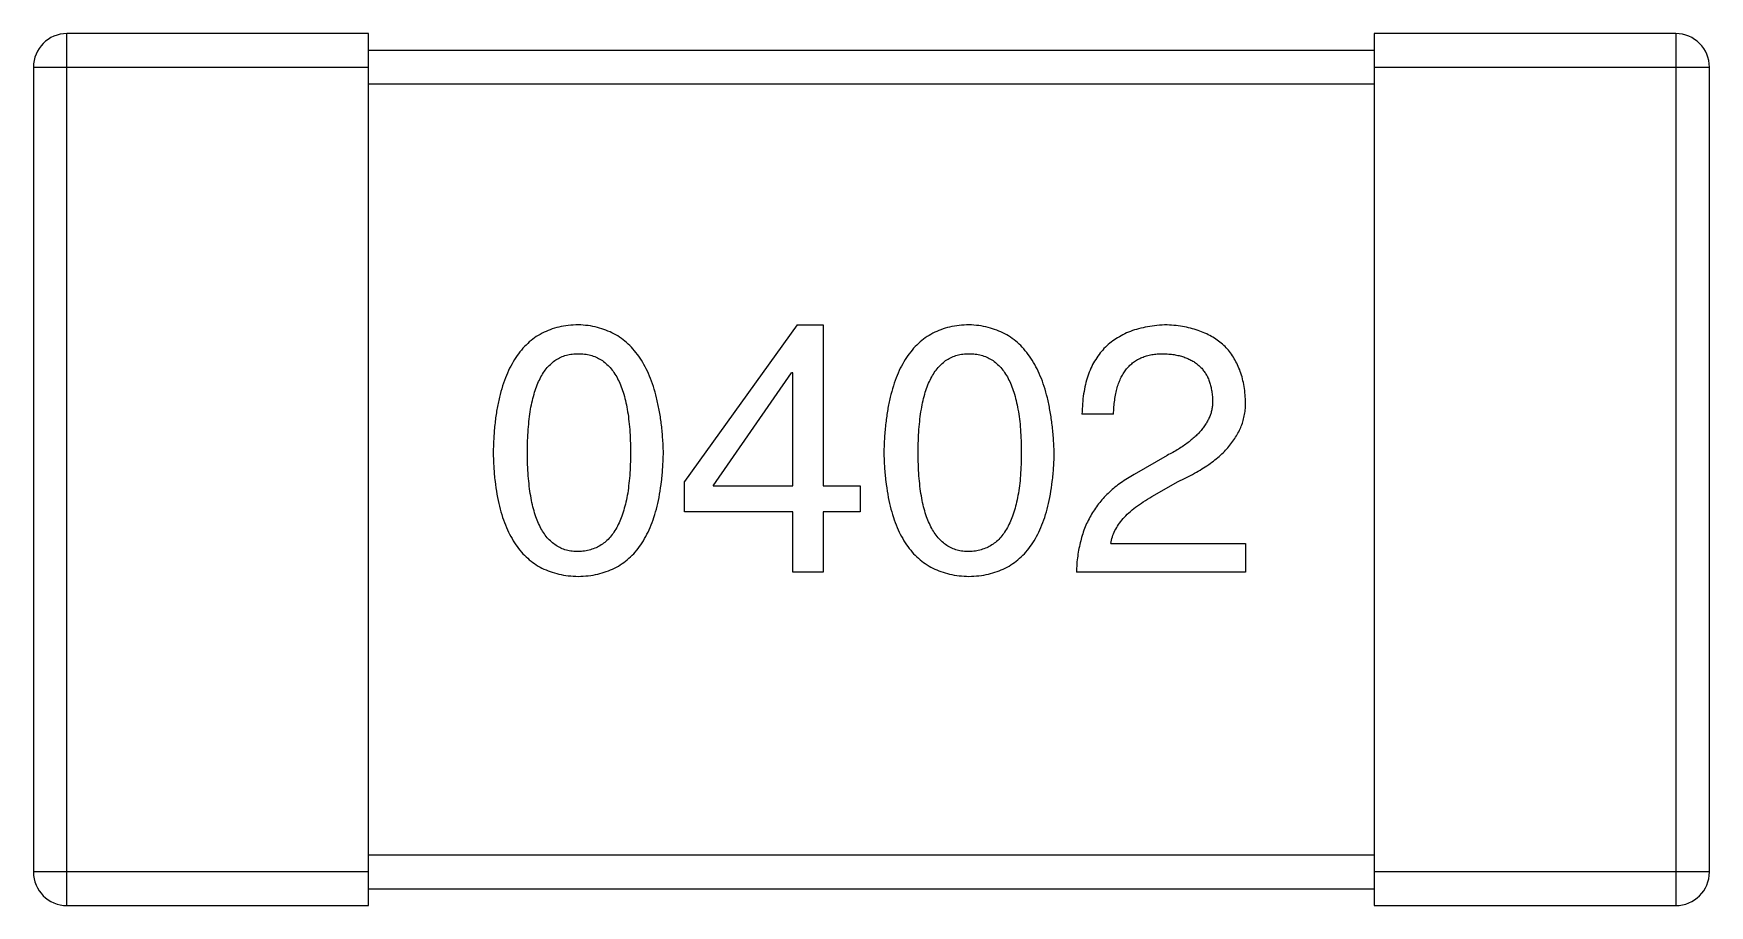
# Model space of a CAD drawing. Header units: millimetres. Extents: x 563 to 681, y 173 to 284.
# Drawn here: x 627.136 to 628.136, y 259.334 to 259.854 of the extents above; entities that cross this region are included whole.
import ezdxf

# ---------------------------------------------------------------- set-up
doc = ezdxf.new("R2010")
doc.units = ezdxf.units.MM
doc.header["$LTSCALE"] = 30.734
doc.layers.get('0').update_dxf_attribs({"linetype": 'CONTINUOUS'})

msp = doc.modelspace()

# ---------------------------------------------------------------- linework, layer by layer
at = {"linetype": 'Continuous'}
for p, q in [((627.1555, 259.3339), (627.1555, 259.8539)), ((627.3355, 259.8539), (627.1555, 259.8539)), ((627.3355, 259.3339), (627.3355, 259.8539)), ((627.9355, 259.8539), (627.9355, 259.3339)), ((628.1155, 259.8539), (627.9355, 259.8539)), ((628.1155, 259.8539), (628.1155, 259.3339)), ((627.9355, 259.8439), (627.3355, 259.8439)), ((627.1355, 259.8339), (627.1355, 259.3539)), ((627.1355, 259.8339), (627.3355, 259.8339)), ((627.9355, 259.8339), (628.1355, 259.8339)), ((628.1355, 259.3539), (628.1355, 259.8339)), ((627.3355, 259.8239), (627.9355, 259.8239)), ((627.5911, 259.6802), (627.5239, 259.5868)), ((627.5911, 259.6802), (627.6067, 259.6802)), ((627.6067, 259.6802), (627.6067, 259.5843)), ((627.5411, 259.5843), (627.5878, 259.6515)), ((627.5886, 259.6515), (627.5878, 259.6515)), ((627.5886, 259.5843), (627.5886, 259.6515)), ((627.78, 259.6269), (627.7611, 259.6269)), ((627.812, 259.6023), (627.7923, 259.5909)), ((627.5239, 259.5687), (627.5239, 259.5868)), ((627.5411, 259.5843), (627.5886, 259.5843)), ((627.6067, 259.5843), (627.6288, 259.5843)), ((627.6288, 259.5843), (627.6288, 259.5687)), ((627.8029, 259.5778), (627.8185, 259.5868)), ((627.5886, 259.5687), (627.5239, 259.5687)), ((627.5886, 259.5327), (627.5886, 259.5687)), ((627.6067, 259.5687), (627.6067, 259.5327)), ((627.6288, 259.5687), (627.6067, 259.5687)), ((627.7783, 259.5499), (627.8587, 259.5499)), ((627.8587, 259.5499), (627.8587, 259.5327)), ((627.6067, 259.5327), (627.5886, 259.5327)), ((627.8587, 259.5327), (627.7579, 259.5327)), ((627.9355, 259.3639), (627.3355, 259.3639)), ((627.3355, 259.3539), (627.1355, 259.3539)), ((628.1355, 259.3539), (627.9355, 259.3539)), ((627.3355, 259.3439), (627.9355, 259.3439)), ((627.1555, 259.3339), (627.3355, 259.3339)), ((627.9355, 259.3339), (628.1155, 259.3339))]:
    msp.add_line(p, q, dxfattribs=at)
for centre, start, end in [((627.1555, 259.8339), 90, 180), ((628.1155, 259.8339), 360, 90), ((627.1555, 259.3539), 180, 270), ((628.1155, 259.3539), 270, 360)]:
    msp.add_arc(centre, 0.02, start, end, dxfattribs=at)
for points, knots in [([(627.4606, 259.6802), (627.4586, 259.6801), (627.4547, 259.68), (627.4491, 259.679), (627.4438, 259.6774), (627.4389, 259.6753), (627.4344, 259.6725), (627.4303, 259.6692), (627.4265, 259.6652), (627.4232, 259.6607), (627.4202, 259.6556), (627.4176, 259.65), (627.4153, 259.6437), (627.4135, 259.6369), (627.4119, 259.6295), (627.4108, 259.6215), (627.4101, 259.6129), (627.4099, 259.607), (627.4098, 259.604)], [0, 0, 0, 0, 0.057911, 0.113262, 0.165956, 0.217443, 0.268511, 0.319665, 0.372, 0.426129, 0.483365, 0.543779, 0.607756, 0.676562, 0.749704, 0.827713, 0.911177, 1, 1, 1, 1]), ([(627.5114, 259.604), (627.5113, 259.607), (627.511, 259.6129), (627.5102, 259.6213), (627.509, 259.6292), (627.5074, 259.6366), (627.5055, 259.6434), (627.5033, 259.6496), (627.5006, 259.6552), (627.4976, 259.6603), (627.4942, 259.6648), (627.4905, 259.6688), (627.4864, 259.6722), (627.4819, 259.675), (627.4771, 259.6771), (627.4719, 259.6788), (627.4664, 259.6799), (627.4625, 259.6801), (627.4606, 259.6802)], [0, 0, 0, 0, 0.088475, 0.171606, 0.249595, 0.322626, 0.391327, 0.455765, 0.516374, 0.573675, 0.628522, 0.681161, 0.732559, 0.783563, 0.83504, 0.887639, 0.942585, 1, 1, 1, 1]), ([(627.6937, 259.6802), (627.6918, 259.6801), (627.6879, 259.68), (627.6822, 259.679), (627.677, 259.6774), (627.6721, 259.6753), (627.6676, 259.6725), (627.6634, 259.6692), (627.6597, 259.6652), (627.6563, 259.6607), (627.6533, 259.6556), (627.6507, 259.65), (627.6485, 259.6437), (627.6466, 259.6369), (627.6451, 259.6295), (627.644, 259.6215), (627.6432, 259.6129), (627.643, 259.607), (627.6429, 259.604)], [0, 0, 0, 0, 0.057911, 0.113262, 0.165956, 0.217443, 0.268511, 0.319665, 0.372, 0.426129, 0.483365, 0.543779, 0.607756, 0.676562, 0.749704, 0.827713, 0.911177, 1, 1, 1, 1]), ([(627.7446, 259.604), (627.7444, 259.607), (627.7442, 259.6129), (627.7433, 259.6213), (627.7421, 259.6292), (627.7406, 259.6366), (627.7387, 259.6434), (627.7364, 259.6496), (627.7338, 259.6552), (627.7308, 259.6603), (627.7274, 259.6648), (627.7237, 259.6688), (627.7196, 259.6722), (627.7151, 259.675), (627.7103, 259.6771), (627.7051, 259.6788), (627.6995, 259.6799), (627.6957, 259.6801), (627.6937, 259.6802)], [0, 0, 0, 0, 0.088475, 0.171606, 0.249595, 0.322626, 0.391327, 0.455765, 0.516374, 0.573675, 0.628522, 0.681161, 0.732559, 0.783563, 0.83504, 0.887639, 0.942585, 1, 1, 1, 1]), ([(627.812, 259.6802), (627.8099, 259.6801), (627.806, 259.6799), (627.8003, 259.6791), (627.795, 259.678), (627.7901, 259.6764), (627.7855, 259.6744), (627.7814, 259.672), (627.7776, 259.6693), (627.7742, 259.6661), (627.7712, 259.6626), (627.7686, 259.6586), (627.7663, 259.6543), (627.7645, 259.6496), (627.7631, 259.6445), (627.762, 259.639), (627.7614, 259.6331), (627.7612, 259.629), (627.7611, 259.6269)], [0, 0, 0, 0, 0.07282, 0.141057, 0.2062, 0.267672, 0.326735, 0.383519, 0.439188, 0.494454, 0.549628, 0.605958, 0.66397, 0.72402, 0.787502, 0.854127, 0.925065, 1, 1, 1, 1]), ([(627.8587, 259.636), (627.8585, 259.6376), (627.8583, 259.6409), (627.8575, 259.6457), (627.8564, 259.6502), (627.8549, 259.6544), (627.8531, 259.6582), (627.851, 259.6618), (627.8486, 259.6651), (627.8458, 259.668), (627.8427, 259.6706), (627.8393, 259.6729), (627.8355, 259.6749), (627.8314, 259.6766), (627.827, 259.678), (627.8223, 259.6791), (627.8172, 259.6798), (627.8137, 259.6801), (627.812, 259.6802)], [0, 0, 0, 0, 0.070688, 0.137741, 0.201612, 0.262778, 0.321223, 0.378455, 0.434411, 0.490146, 0.546362, 0.603392, 0.662208, 0.723401, 0.787372, 0.85442, 0.925153, 1, 1, 1, 1]), ([(627.4303, 259.604), (627.4303, 259.6064), (627.4303, 259.611), (627.4307, 259.6177), (627.4313, 259.6239), (627.432, 259.6297), (627.4332, 259.635), (627.4344, 259.6399), (627.436, 259.6443), (627.4377, 259.6482), (627.4397, 259.6517), (627.442, 259.6547), (627.4445, 259.6573), (627.4472, 259.6594), (627.4502, 259.661), (627.4535, 259.6622), (627.457, 259.6629), (627.4594, 259.663), (627.4606, 259.663)], [0, 0, 0, 0, 0.096452, 0.187278, 0.271765, 0.350519, 0.423437, 0.491321, 0.554011, 0.612224, 0.666281, 0.717003, 0.764884, 0.811423, 0.856783, 0.902993, 0.950236, 1, 1, 1, 1]), ([(627.4606, 259.663), (627.4618, 259.663), (627.4643, 259.6629), (627.4679, 259.6622), (627.4712, 259.661), (627.4743, 259.6594), (627.4771, 259.6573), (627.4797, 259.6547), (627.482, 259.6517), (627.4841, 259.6482), (627.4859, 259.6443), (627.4875, 259.6399), (627.4888, 259.635), (627.4899, 259.6297), (627.4907, 259.6239), (627.4913, 259.6177), (627.4917, 259.611), (627.4917, 259.6064), (627.4917, 259.604)], [0, 0, 0, 0, 0.050604, 0.098688, 0.145699, 0.191791, 0.238625, 0.286717, 0.337546, 0.391814, 0.449755, 0.512106, 0.579685, 0.652048, 0.730262, 0.814146, 0.904281, 1, 1, 1, 1]), ([(627.6634, 259.604), (627.6634, 259.6064), (627.6635, 259.611), (627.6638, 259.6177), (627.6644, 259.6239), (627.6652, 259.6297), (627.6663, 259.635), (627.6675, 259.6399), (627.6691, 259.6443), (627.6709, 259.6482), (627.6729, 259.6517), (627.6751, 259.6547), (627.6777, 259.6573), (627.6804, 259.6594), (627.6834, 259.661), (627.6866, 259.6622), (627.6901, 259.6629), (627.6925, 259.663), (627.6937, 259.663)], [0, 0, 0, 0, 0.096452, 0.187278, 0.271765, 0.350519, 0.423437, 0.491321, 0.554011, 0.612224, 0.666281, 0.717003, 0.764884, 0.811423, 0.856783, 0.902993, 0.950236, 1, 1, 1, 1]), ([(627.6937, 259.663), (627.695, 259.663), (627.6974, 259.6629), (627.701, 259.6622), (627.7043, 259.661), (627.7074, 259.6594), (627.7102, 259.6573), (627.7128, 259.6547), (627.7151, 259.6517), (627.7172, 259.6482), (627.719, 259.6443), (627.7206, 259.6399), (627.7219, 259.635), (627.723, 259.6297), (627.7239, 259.6239), (627.7245, 259.6177), (627.7248, 259.611), (627.7249, 259.6064), (627.7249, 259.604)], [0, 0, 0, 0, 0.050604, 0.098688, 0.145699, 0.191791, 0.238625, 0.286717, 0.337546, 0.391814, 0.449755, 0.512106, 0.579685, 0.652048, 0.730262, 0.814146, 0.904281, 1, 1, 1, 1]), ([(627.78, 259.6269), (627.78, 259.6284), (627.7801, 259.6312), (627.7806, 259.6353), (627.7812, 259.6391), (627.7821, 259.6427), (627.7832, 259.6459), (627.7844, 259.6489), (627.786, 259.6516), (627.7877, 259.654), (627.7897, 259.6561), (627.7919, 259.658), (627.7943, 259.6595), (627.7969, 259.6608), (627.7997, 259.6618), (627.8028, 259.6625), (627.8061, 259.6629), (627.8083, 259.663), (627.8095, 259.663)], [0, 0, 0, 0, 0.082594, 0.15978, 0.232961, 0.301462, 0.365595, 0.426678, 0.484662, 0.540809, 0.595146, 0.648401, 0.702272, 0.757102, 0.813447, 0.872233, 0.934055, 1, 1, 1, 1]), ([(627.8095, 259.663), (627.8106, 259.6629), (627.8128, 259.6628), (627.816, 259.6625), (627.819, 259.6619), (627.8218, 259.6611), (627.8243, 259.6601), (627.8267, 259.659), (627.8289, 259.6576), (627.8308, 259.6561), (627.8326, 259.6543), (627.8341, 259.6524), (627.8355, 259.6503), (627.8366, 259.6479), (627.8375, 259.6454), (627.8382, 259.6427), (627.8387, 259.6398), (627.8389, 259.6378), (627.839, 259.6368)], [0, 0, 0, 0, 0.076112, 0.148436, 0.216883, 0.281466, 0.34298, 0.402356, 0.459881, 0.51546, 0.571111, 0.62658, 0.683162, 0.741007, 0.801404, 0.863825, 0.930544, 1, 1, 1, 1]), ([(627.839, 259.6368), (627.839, 259.636), (627.8391, 259.6344), (627.839, 259.6319), (627.8386, 259.6296), (627.838, 259.6272), (627.8371, 259.6249), (627.836, 259.6227), (627.8347, 259.6205), (627.833, 259.6183), (627.8313, 259.6161), (627.8292, 259.614), (627.8269, 259.612), (627.8244, 259.61), (627.8216, 259.608), (627.8186, 259.606), (627.8154, 259.6041), (627.8131, 259.603), (627.812, 259.6023)], [0, 0, 0, 0, 0.052237, 0.103888, 0.155485, 0.207395, 0.259864, 0.31356, 0.369176, 0.4266, 0.486836, 0.550048, 0.61567, 0.685271, 0.75824, 0.834614, 0.915635, 1, 1, 1, 1]), ([(627.8185, 259.5868), (627.8202, 259.5876), (627.8235, 259.5891), (627.8282, 259.5916), (627.8326, 259.5942), (627.8367, 259.5968), (627.8404, 259.5996), (627.8438, 259.6024), (627.8468, 259.6054), (627.8494, 259.6084), (627.8518, 259.6115), (627.8538, 259.6148), (627.8555, 259.6181), (627.8569, 259.6215), (627.8578, 259.625), (627.8585, 259.6286), (627.8588, 259.6322), (627.8587, 259.6347), (627.8587, 259.636)], [0, 0, 0, 0, 0.082731, 0.161257, 0.236138, 0.307554, 0.375712, 0.440848, 0.502916, 0.562567, 0.619798, 0.675716, 0.73039, 0.78386, 0.837315, 0.890547, 0.944917, 1, 1, 1, 1]), ([(627.4098, 259.604), (627.4099, 259.601), (627.4101, 259.5953), (627.4108, 259.587), (627.4119, 259.5793), (627.4135, 259.5721), (627.4153, 259.5655), (627.4176, 259.5595), (627.4202, 259.554), (627.4232, 259.5491), (627.4265, 259.5447), (627.4303, 259.5409), (627.4344, 259.5377), (627.4389, 259.535), (627.4438, 259.533), (627.4491, 259.5314), (627.4547, 259.5305), (627.4586, 259.5303), (627.4606, 259.5302)], [0, 0, 0, 0, 0.087693, 0.170223, 0.247496, 0.319826, 0.387768, 0.451403, 0.511459, 0.568358, 0.622671, 0.675251, 0.726739, 0.778422, 0.830759, 0.884394, 0.940865, 1, 1, 1, 1]), ([(627.4606, 259.545), (627.4594, 259.545), (627.457, 259.5451), (627.4535, 259.5458), (627.4502, 259.5469), (627.4473, 259.5486), (627.4445, 259.5507), (627.442, 259.5533), (627.4397, 259.5563), (627.4377, 259.5598), (627.436, 259.5637), (627.4344, 259.5681), (627.4332, 259.573), (627.4321, 259.5783), (627.4313, 259.5841), (627.4307, 259.5903), (627.4303, 259.597), (627.4303, 259.6016), (627.4303, 259.604)], [0, 0, 0, 0, 0.049766, 0.097012, 0.143225, 0.188786, 0.235079, 0.282962, 0.333687, 0.387747, 0.445963, 0.508657, 0.576545, 0.649868, 0.72822, 0.812712, 0.903543, 1, 1, 1, 1]), ([(627.4606, 259.5302), (627.4626, 259.5303), (627.4665, 259.5305), (627.4721, 259.5314), (627.4773, 259.533), (627.4822, 259.535), (627.4868, 259.5377), (627.4909, 259.5409), (627.4947, 259.5447), (627.498, 259.5491), (627.501, 259.554), (627.5036, 259.5595), (627.5059, 259.5655), (627.5077, 259.5721), (627.5092, 259.5793), (627.5103, 259.587), (627.5111, 259.5953), (627.5113, 259.601), (627.5114, 259.604)], [0, 0, 0, 0, 0.059134, 0.115603, 0.169236, 0.221572, 0.273254, 0.32474, 0.377319, 0.431815, 0.488555, 0.548609, 0.612242, 0.680182, 0.75251, 0.829782, 0.91231, 1, 1, 1, 1]), ([(627.4917, 259.604), (627.4917, 259.6016), (627.4917, 259.5971), (627.4913, 259.5905), (627.4907, 259.5843), (627.4899, 259.5786), (627.4888, 259.5733), (627.4874, 259.5685), (627.4859, 259.5641), (627.4841, 259.5602), (627.482, 259.5567), (627.4797, 259.5536), (627.4771, 259.551), (627.4743, 259.5489), (627.4712, 259.5472), (627.4679, 259.546), (627.4643, 259.5452), (627.4618, 259.5451), (627.4606, 259.545)], [0, 0, 0, 0, 0.094834, 0.184067, 0.267029, 0.344713, 0.417334, 0.484367, 0.546941, 0.604717, 0.65953, 0.710539, 0.759381, 0.806382, 0.853027, 0.900623, 0.949121, 1, 1, 1, 1]), ([(627.6429, 259.604), (627.643, 259.601), (627.6432, 259.5953), (627.644, 259.587), (627.6451, 259.5793), (627.6466, 259.5721), (627.6485, 259.5655), (627.6507, 259.5595), (627.6533, 259.554), (627.6563, 259.5491), (627.6597, 259.5447), (627.6634, 259.5409), (627.6676, 259.5377), (627.6721, 259.535), (627.677, 259.533), (627.6822, 259.5314), (627.6879, 259.5305), (627.6918, 259.5303), (627.6937, 259.5302)], [0, 0, 0, 0, 0.087693, 0.170223, 0.247496, 0.319826, 0.387768, 0.451403, 0.511459, 0.568358, 0.622671, 0.675251, 0.726739, 0.778422, 0.830759, 0.884394, 0.940865, 1, 1, 1, 1]), ([(627.6937, 259.545), (627.6925, 259.545), (627.6901, 259.5451), (627.6866, 259.5458), (627.6834, 259.5469), (627.6804, 259.5486), (627.6777, 259.5507), (627.6751, 259.5533), (627.6729, 259.5563), (627.6709, 259.5598), (627.6691, 259.5637), (627.6675, 259.5681), (627.6663, 259.573), (627.6652, 259.5783), (627.6644, 259.5841), (627.6638, 259.5903), (627.6635, 259.597), (627.6634, 259.6016), (627.6634, 259.604)], [0, 0, 0, 0, 0.049766, 0.097012, 0.143225, 0.188786, 0.235079, 0.282962, 0.333687, 0.387747, 0.445963, 0.508657, 0.576545, 0.649868, 0.72822, 0.812712, 0.903543, 1, 1, 1, 1]), ([(627.7249, 259.604), (627.7249, 259.6016), (627.7248, 259.5971), (627.7245, 259.5905), (627.7239, 259.5843), (627.723, 259.5786), (627.7219, 259.5733), (627.7206, 259.5685), (627.719, 259.5641), (627.7172, 259.5602), (627.7151, 259.5567), (627.7128, 259.5536), (627.7103, 259.551), (627.7074, 259.5489), (627.7043, 259.5472), (627.701, 259.546), (627.6975, 259.5452), (627.695, 259.5451), (627.6937, 259.545)], [0, 0, 0, 0, 0.094834, 0.184067, 0.267029, 0.344713, 0.417334, 0.484367, 0.546941, 0.604717, 0.65953, 0.710539, 0.759381, 0.806382, 0.853027, 0.900623, 0.949121, 1, 1, 1, 1]), ([(627.6937, 259.5302), (627.6957, 259.5303), (627.6996, 259.5305), (627.7052, 259.5314), (627.7105, 259.533), (627.7154, 259.535), (627.7199, 259.5377), (627.724, 259.5409), (627.7278, 259.5447), (627.7312, 259.5491), (627.7342, 259.554), (627.7368, 259.5595), (627.739, 259.5655), (627.7409, 259.5721), (627.7424, 259.5793), (627.7435, 259.587), (627.7443, 259.5953), (627.7445, 259.601), (627.7446, 259.604)], [0, 0, 0, 0, 0.059134, 0.115603, 0.169236, 0.221572, 0.273254, 0.32474, 0.377319, 0.431815, 0.488555, 0.548609, 0.612242, 0.680182, 0.75251, 0.829782, 0.91231, 1, 1, 1, 1]), ([(627.7923, 259.5909), (627.7909, 259.5901), (627.7882, 259.5886), (627.7844, 259.5861), (627.7808, 259.5834), (627.7775, 259.5805), (627.7744, 259.5775), (627.7717, 259.5743), (627.7691, 259.5709), (627.7668, 259.5673), (627.7648, 259.5636), (627.763, 259.5597), (627.7615, 259.5556), (627.7603, 259.5513), (627.7593, 259.5469), (627.7585, 259.5423), (627.758, 259.5376), (627.7579, 259.5343), (627.7579, 259.5327)], [0, 0, 0, 0, 0.065828, 0.130094, 0.192451, 0.254037, 0.313974, 0.373757, 0.433048, 0.492243, 0.551902, 0.611758, 0.672678, 0.734814, 0.798569, 0.863693, 0.930488, 1, 1, 1, 1]), ([(627.7783, 259.5499), (627.7786, 259.5512), (627.7791, 259.5538), (627.7808, 259.5576), (627.7829, 259.5612), (627.7857, 259.5648), (627.7891, 259.5682), (627.7932, 259.5716), (627.7978, 259.5748), (627.8012, 259.5767), (627.8029, 259.5778)], [0, 0, 0, 0, 0.103034, 0.208166, 0.318255, 0.434664, 0.559728, 0.695394, 0.841708, 1, 1, 1, 1])]:
    msp.add_open_spline(points, degree=3, knots=knots, dxfattribs=at)

doc.saveas('drawing.dxf')
